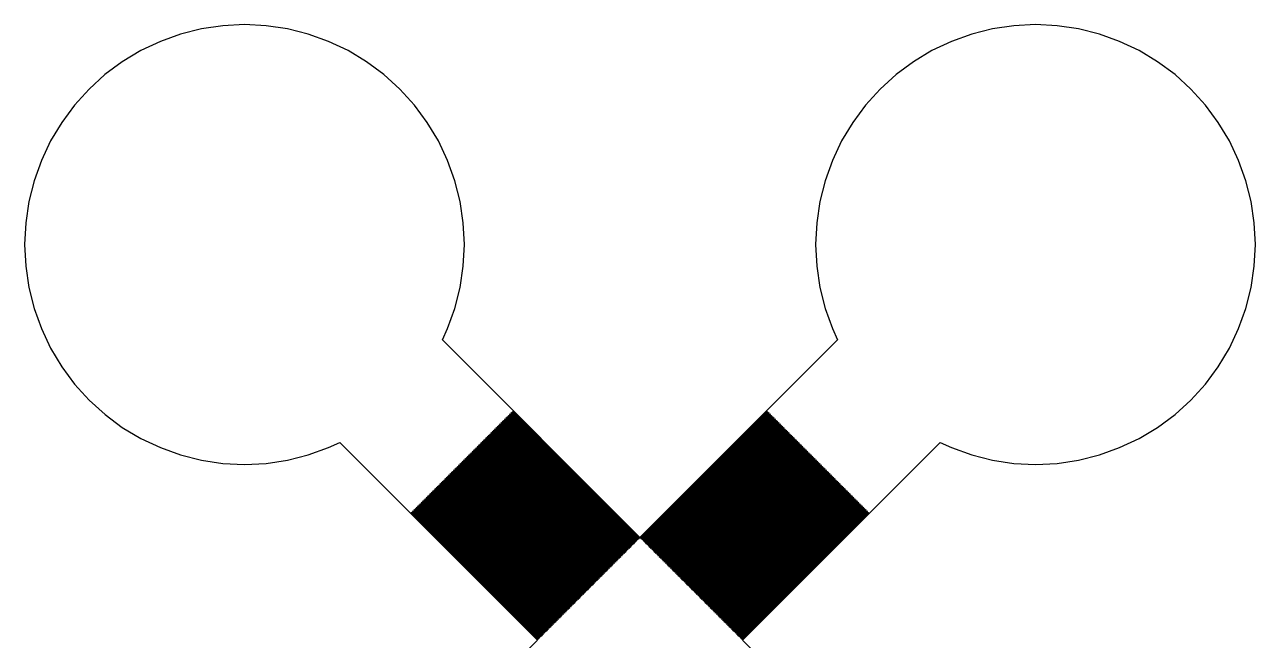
# Model space of a CAD drawing. Extents: x -73 to 181, y -8 to 80.
# Drawn here: x 2 to 16, y 45 to 52 of the extents above; entities that cross this region are included whole.
import ezdxf

# ---------------------------------------------------------------- set-up
doc = ezdxf.new("R2010")
doc.units = 0

msp = doc.modelspace()

# ---------------------------------------------------------------- linework, layer by layer
for p, q in [((4.01508, 51.9491), (3.77708, 51.8895)), ((4.25775, 51.9851), (4.01508, 51.9491)), ((4.50279, 51.9972), (4.25775, 51.9851)), ((4.74785, 51.9851), (4.50279, 51.9972)), ((4.99051, 51.9491), (4.74785, 51.9851)), ((5.2285, 51.8895), (4.99051, 51.9491)), ((13.0095, 51.9491), (12.7715, 51.8895)), ((13.2521, 51.9851), (13.0095, 51.9491)), ((13.4972, 51.9972), (13.2521, 51.9851)), ((13.7422, 51.9851), (13.4972, 51.9972)), ((13.9849, 51.9491), (13.7422, 51.9851)), ((14.2229, 51.8895), (13.9849, 51.9491)), ((3.54608, 51.8069), (3.3243, 51.702)), ((3.77708, 51.8895), (3.54608, 51.8069)), ((5.4595, 51.8069), (5.2285, 51.8895)), ((5.68129, 51.702), (5.4595, 51.8069)), ((12.5405, 51.8069), (12.3187, 51.702)), ((12.7715, 51.8895), (12.5405, 51.8069)), ((14.4539, 51.8069), (14.2229, 51.8895)), ((14.6757, 51.702), (14.4539, 51.8069)), ((3.3243, 51.702), (3.11388, 51.5759)), ((5.89171, 51.5759), (5.68129, 51.702)), ((12.3187, 51.702), (12.1083, 51.5759)), ((14.8861, 51.5759), (14.6757, 51.702)), ((3.11388, 51.5759), (2.91681, 51.4297)), ((6.08878, 51.4297), (5.89171, 51.5759)), ((12.1083, 51.5759), (11.9112, 51.4297)), ((15.0832, 51.4297), (14.8861, 51.5759)), ((2.91681, 51.4297), (2.73503, 51.265)), ((6.27057, 51.265), (6.08878, 51.4297)), ((11.9112, 51.4297), (11.7294, 51.265)), ((15.265, 51.265), (15.0832, 51.4297)), ((2.73503, 51.265), (2.57027, 51.0832)), ((6.43533, 51.0832), (6.27057, 51.265)), ((11.7294, 51.265), (11.5647, 51.0832)), ((15.4297, 51.0832), (15.265, 51.265)), ((2.57027, 51.0832), (2.42413, 50.8861)), ((6.58147, 50.8861), (6.43533, 51.0832)), ((11.5647, 51.0832), (11.4185, 50.8861)), ((15.5759, 50.8861), (15.4297, 51.0832)), ((2.42413, 50.8861), (2.29799, 50.6757)), ((6.7076, 50.6757), (6.58147, 50.8861)), ((11.4185, 50.8861), (11.2924, 50.6757)), ((15.702, 50.6757), (15.5759, 50.8861)), ((2.29799, 50.6757), (2.19312, 50.4539)), ((6.81248, 50.4539), (6.7076, 50.6757)), ((11.2924, 50.6757), (11.1875, 50.4539)), ((15.8069, 50.4539), (15.702, 50.6757)), ((2.19312, 50.4539), (2.11046, 50.2229)), ((6.89514, 50.2229), (6.81248, 50.4539)), ((11.1875, 50.4539), (11.1048, 50.2229)), ((15.8895, 50.2229), (15.8069, 50.4539)), ((2.11046, 50.2229), (2.05084, 49.9849)), ((6.95474, 49.9849), (6.89514, 50.2229)), ((11.1048, 50.2229), (11.0452, 49.9849)), ((15.9491, 49.9849), (15.8895, 50.2229)), ((2.05084, 49.9849), (2.01485, 49.7422)), ((6.99077, 49.7422), (6.95474, 49.9849)), ((11.0452, 49.9849), (11.0092, 49.7422)), ((15.9851, 49.7422), (15.9491, 49.9849)), ((2.01485, 49.7422), (2.00281, 49.4972)), ((7.00279, 49.4972), (6.99077, 49.7422)), ((11.0092, 49.7422), (10.9972, 49.4972)), ((15.9972, 49.4972), (15.9851, 49.7422)), ((2.00281, 49.4972), (2.01485, 49.2521)), ((6.99075, 49.2521), (7.00279, 49.4972)), ((10.9972, 49.4972), (11.0092, 49.2521)), ((15.9851, 49.2521), (15.9972, 49.4972)), ((2.01485, 49.2521), (2.05084, 49.0095)), ((6.95476, 49.0094), (6.99075, 49.2521)), ((11.0092, 49.2521), (11.0452, 49.0094)), ((15.9491, 49.0095), (15.9851, 49.2521)), ((2.05084, 49.0095), (2.11046, 48.7715)), ((6.89514, 48.7715), (6.95476, 49.0094)), ((11.0452, 49.0094), (11.1048, 48.7715)), ((15.8895, 48.7715), (15.9491, 49.0095)), ((2.11046, 48.7715), (2.19312, 48.5405)), ((6.81248, 48.5405), (6.89514, 48.7715)), ((11.1048, 48.7715), (11.1875, 48.5405)), ((15.8069, 48.5405), (15.8895, 48.7715)), ((2.19312, 48.5405), (2.29799, 48.3187)), ((6.75269, 48.414), (6.81248, 48.5405)), ((11.1875, 48.5405), (11.2473, 48.414)), ((15.702, 48.3187), (15.8069, 48.5405)), ((2.29799, 48.3187), (2.42413, 48.1083)), ((9, 46.1667), (6.75269, 48.414)), ((11.2473, 48.414), (9, 46.1667)), ((15.5759, 48.1083), (15.702, 48.3187)), ((2.42413, 48.1083), (2.57027, 47.9112)), ((15.4297, 47.9112), (15.5759, 48.1083)), ((2.57027, 47.9112), (2.73503, 47.7294)), ((15.265, 47.7294), (15.4297, 47.9112)), ((2.73503, 47.7294), (2.91682, 47.5647)), ((15.0832, 47.5647), (15.265, 47.7294)), ((7.53133, 47.5788), (7.53841, 47.5859)), ((7.53841, 47.5859), (8.97878, 46.1455)), ((7.54547, 47.5929), (7.55254, 47.6)), ((8.98584, 46.1526), (7.54547, 47.5929)), ((7.55254, 47.6), (8.99292, 46.1596)), ((9.00706, 46.1596), (10.4474, 47.6)), ((10.4545, 47.5929), (9.01414, 46.1526)), ((9.02121, 46.1455), (10.4616, 47.5859)), ((10.4474, 47.6), (10.4545, 47.5929)), ((10.4616, 47.5859), (10.4687, 47.5788)), ((2.91682, 47.5647), (3.11388, 47.4185)), ((7.38991, 47.4374), (7.39697, 47.4444)), ((7.39697, 47.4444), (8.83736, 46.0041)), ((7.40405, 47.4515), (7.41112, 47.4586)), ((8.84442, 46.0112), (7.40405, 47.4515)), ((7.41112, 47.4586), (8.8515, 46.0182)), ((7.4182, 47.4657), (7.42526, 47.4727)), ((8.85857, 46.0253), (7.4182, 47.4657)), ((7.42526, 47.4727), (8.86565, 46.0324)), ((7.43233, 47.4798), (7.43941, 47.4869)), ((8.87271, 46.0394), (7.43233, 47.4798)), ((7.43941, 47.4869), (8.87979, 46.0465)), ((7.44647, 47.494), (7.45354, 47.501)), ((8.88686, 46.0536), (7.44647, 47.494)), ((7.45354, 47.501), (8.89392, 46.0606)), ((7.46062, 47.5081), (7.46768, 47.5152)), ((8.901, 46.0677), (7.46062, 47.5081)), ((7.46768, 47.5152), (8.90807, 46.0748)), ((7.47475, 47.5222), (7.48183, 47.5293)), ((8.91513, 46.0818), (7.47475, 47.5222)), ((7.48183, 47.5293), (8.92221, 46.0889)), ((7.48889, 47.5364), (7.49597, 47.5434)), ((8.92928, 46.096), (7.48889, 47.5364)), ((7.49597, 47.5434), (8.93634, 46.1031)), ((7.50305, 47.5505), (7.51012, 47.5576)), ((8.94342, 46.1101), (7.50305, 47.5505)), ((7.51012, 47.5576), (8.95049, 46.1172)), ((7.5172, 47.5647), (7.52426, 47.5717)), ((8.95757, 46.1243), (7.5172, 47.5647)), ((7.52426, 47.5717), (8.96463, 46.1314)), ((8.97169, 46.1384), (7.53133, 47.5788)), ((10.4687, 47.5788), (9.02829, 46.1384)), ((9.03535, 46.1314), (10.4757, 47.5717)), ((10.4828, 47.5647), (9.04242, 46.1243)), ((9.0495, 46.1172), (10.4899, 47.5576)), ((10.4969, 47.5505), (9.05656, 46.1101)), ((9.06364, 46.1031), (10.504, 47.5434)), ((10.5111, 47.5364), (9.07071, 46.096)), ((9.07777, 46.0889), (10.5182, 47.5293)), ((10.5252, 47.5222), (9.08485, 46.0818)), ((9.09192, 46.0748), (10.5323, 47.5152)), ((10.5394, 47.5081), (9.09898, 46.0677)), ((9.10606, 46.0606), (10.5464, 47.501)), ((10.5535, 47.494), (9.11313, 46.0536)), ((9.12019, 46.0465), (10.5606, 47.4869)), ((10.5677, 47.4798), (9.12727, 46.0394)), ((9.13434, 46.0324), (10.5747, 47.4727)), ((10.5818, 47.4657), (9.14142, 46.0253)), ((9.14848, 46.0182), (10.5889, 47.4586)), ((10.5959, 47.4515), (9.15556, 46.0112)), ((9.16263, 46.0041), (10.603, 47.4444)), ((10.4757, 47.5717), (10.4828, 47.5647)), ((10.4899, 47.5576), (10.4969, 47.5505)), ((10.504, 47.5434), (10.5111, 47.5364)), ((10.5182, 47.5293), (10.5252, 47.5222)), ((10.5323, 47.5152), (10.5394, 47.5081)), ((10.5464, 47.501), (10.5535, 47.494)), ((10.5606, 47.4869), (10.5677, 47.4798)), ((10.5747, 47.4727), (10.5818, 47.4657)), ((10.5889, 47.4586), (10.5959, 47.4515)), ((10.603, 47.4444), (10.6101, 47.4374)), ((14.8861, 47.4185), (15.0832, 47.5647)), ((3.11388, 47.4185), (3.32431, 47.2924)), ((7.24849, 47.296), (7.25555, 47.303)), ((7.25555, 47.303), (8.69594, 45.8627)), ((7.26263, 47.3101), (7.2697, 47.3172)), ((8.703, 45.8697), (7.26263, 47.3101)), ((7.2697, 47.3172), (8.71008, 45.8768)), ((7.27676, 47.3242), (7.28384, 47.3313)), ((8.71715, 45.8839), (7.27676, 47.3242)), ((7.28384, 47.3313), (8.72423, 45.8909)), ((7.29091, 47.3384), (7.29797, 47.3455)), ((8.73129, 45.898), (7.29091, 47.3384)), ((7.29797, 47.3455), (8.73836, 45.9051)), ((7.30505, 47.3525), (7.31212, 47.3596)), ((8.74544, 45.9122), (7.30505, 47.3525)), ((7.31212, 47.3596), (8.7525, 45.9192)), ((7.31918, 47.3667), (7.32626, 47.3737)), ((8.75957, 45.9263), (7.31918, 47.3667)), ((7.32626, 47.3737), (8.76665, 45.9334)), ((7.33333, 47.3808), (7.34041, 47.3879)), ((8.77371, 45.9404), (7.33333, 47.3808)), ((7.34041, 47.3879), (8.78079, 45.9475)), ((7.34747, 47.395), (7.35455, 47.402)), ((8.78786, 45.9546), (7.34747, 47.395)), ((7.35455, 47.402), (8.79492, 45.9617)), ((7.36162, 47.4091), (7.3687, 47.4162)), ((8.802, 45.9687), (7.36162, 47.4091)), ((7.3687, 47.4162), (8.80907, 45.9758)), ((7.37576, 47.4232), (7.38284, 47.4303)), ((8.81613, 45.9829), (7.37576, 47.4232)), ((7.38284, 47.4303), (8.82321, 45.9899)), ((8.83028, 45.997), (7.38991, 47.4374)), ((10.6101, 47.4374), (9.16971, 45.997)), ((9.17677, 45.9899), (10.6171, 47.4303)), ((10.6242, 47.4232), (9.18385, 45.9829)), ((9.19092, 45.9758), (10.6313, 47.4162)), ((10.6384, 47.4091), (9.19798, 45.9687)), ((9.20506, 45.9617), (10.6454, 47.402)), ((10.6525, 47.395), (9.21213, 45.9546)), ((9.21919, 45.9475), (10.6596, 47.3879)), ((10.6667, 47.3808), (9.22627, 45.9404)), ((9.23334, 45.9334), (10.6737, 47.3737)), ((10.6808, 47.3667), (9.24042, 45.9263)), ((9.24748, 45.9192), (10.6879, 47.3596)), ((10.6949, 47.3525), (9.25455, 45.9122)), ((9.26163, 45.9051), (10.702, 47.3455)), ((10.7091, 47.3384), (9.26869, 45.898)), ((9.27576, 45.8909), (10.7161, 47.3313)), ((10.7232, 47.3242), (9.28284, 45.8839)), ((9.2899, 45.8768), (10.7303, 47.3172)), ((10.7374, 47.3101), (9.29698, 45.8697)), ((9.30405, 45.8627), (10.7444, 47.303)), ((10.6171, 47.4303), (10.6242, 47.4232)), ((10.6313, 47.4162), (10.6384, 47.4091)), ((10.6454, 47.402), (10.6525, 47.395)), ((10.6596, 47.3879), (10.6667, 47.3808)), ((10.6737, 47.3737), (10.6808, 47.3667)), ((10.6879, 47.3596), (10.6949, 47.3525)), ((10.702, 47.3455), (10.7091, 47.3384)), ((10.7161, 47.3313), (10.7232, 47.3242)), ((10.7303, 47.3172), (10.7374, 47.3101)), ((10.7444, 47.303), (10.7515, 47.296)), ((14.6757, 47.2924), (14.8861, 47.4185)), ((3.32431, 47.2924), (3.5461, 47.1875)), ((3.5461, 47.1875), (3.7771, 47.1048)), ((5.22852, 47.1048), (5.45952, 47.1875)), ((5.45952, 47.1875), (5.58597, 47.2473)), ((5.58597, 47.2473), (7.83327, 45)), ((7.10707, 47.1545), (7.11414, 47.1616)), ((7.11414, 47.1616), (8.5545, 45.7212)), ((7.1212, 47.1687), (7.12828, 47.1758)), ((8.56158, 45.7283), (7.1212, 47.1687)), ((7.12828, 47.1758), (8.56865, 45.7354)), ((7.13535, 47.1828), (7.14241, 47.1899)), ((8.57573, 45.7424), (7.13535, 47.1828)), ((7.14241, 47.1899), (8.58279, 45.7495)), ((7.14949, 47.197), (7.15656, 47.204)), ((8.58987, 45.7566), (7.14949, 47.197)), ((7.15656, 47.204), (8.59694, 45.7637)), ((7.16364, 47.2111), (7.1707, 47.2182)), ((8.60402, 45.7707), (7.16364, 47.2111)), ((7.1707, 47.2182), (8.61108, 45.7778)), ((7.17776, 47.2253), (7.18484, 47.2323)), ((8.61815, 45.7849), (7.17776, 47.2253)), ((7.18484, 47.2323), (8.62523, 45.7919)), ((7.19191, 47.2394), (7.19899, 47.2465)), ((8.63229, 45.799), (7.19191, 47.2394)), ((7.19899, 47.2465), (8.63936, 45.8061)), ((7.20605, 47.2535), (7.21313, 47.2606)), ((8.64644, 45.8132), (7.20605, 47.2535)), ((7.21313, 47.2606), (8.6535, 45.8202)), ((7.2202, 47.2677), (7.22728, 47.2747)), ((8.66057, 45.8273), (7.2202, 47.2677)), ((7.22728, 47.2747), (8.66765, 45.8344)), ((7.23434, 47.2818), (7.24142, 47.2889)), ((8.67471, 45.8414), (7.23434, 47.2818)), ((7.24142, 47.2889), (8.68179, 45.8485)), ((8.68886, 45.8556), (7.24849, 47.296)), ((10.7515, 47.296), (9.31113, 45.8556)), ((9.31819, 45.8485), (10.7586, 47.2889)), ((10.7656, 47.2818), (9.32527, 45.8414)), ((9.33234, 45.8344), (10.7727, 47.2747)), ((10.7798, 47.2677), (9.33942, 45.8273)), ((9.34648, 45.8202), (10.7868, 47.2606)), ((10.7939, 47.2535), (9.35355, 45.8132)), ((9.36063, 45.8061), (10.801, 47.2465)), ((10.8081, 47.2394), (9.36769, 45.799)), ((9.37476, 45.7919), (10.8151, 47.2323)), ((10.8222, 47.2253), (9.38184, 45.7849)), ((9.3889, 45.7778), (10.8293, 47.2182)), ((10.8363, 47.2111), (9.39597, 45.7707)), ((9.40305, 45.7637), (10.8434, 47.204)), ((10.8505, 47.197), (9.41011, 45.7566)), ((9.41719, 45.7495), (10.8576, 47.1899)), ((10.8646, 47.1828), (9.42426, 45.7424)), ((9.43134, 45.7354), (10.8717, 47.1758)), ((10.8788, 47.1687), (9.4384, 45.7283)), ((9.44548, 45.7212), (10.8858, 47.1616)), ((10.1667, 45), (12.414, 47.2473)), ((10.7586, 47.2889), (10.7656, 47.2818)), ((10.7727, 47.2747), (10.7798, 47.2677)), ((10.7868, 47.2606), (10.7939, 47.2535)), ((10.801, 47.2465), (10.8081, 47.2394)), ((10.8151, 47.2323), (10.8222, 47.2253)), ((10.8293, 47.2182), (10.8363, 47.2111)), ((10.8434, 47.204), (10.8505, 47.197)), ((10.8576, 47.1899), (10.8646, 47.1828)), ((10.8717, 47.1758), (10.8788, 47.1687)), ((10.8858, 47.1616), (10.8929, 47.1545)), ((12.414, 47.2473), (12.5405, 47.1875)), ((12.5405, 47.1875), (12.7715, 47.1048)), ((14.2229, 47.1048), (14.4539, 47.1875)), ((14.4539, 47.1875), (14.6757, 47.2924)), ((3.7771, 47.1048), (4.01508, 47.0452)), ((4.01508, 47.0452), (4.25777, 47.0092)), ((4.74786, 47.0092), (4.99054, 47.0452)), ((4.99054, 47.0452), (5.22852, 47.1048)), ((6.97978, 47.0273), (6.98686, 47.0343)), ((8.42017, 45.5869), (6.97978, 47.0273)), ((6.98686, 47.0343), (8.42723, 45.594)), ((6.99393, 47.0414), (7.00099, 47.0485)), ((8.43431, 45.601), (6.99393, 47.0414)), ((7.00099, 47.0485), (8.44138, 45.6081)), ((7.00807, 47.0556), (7.01514, 47.0626)), ((8.44846, 45.6152), (7.00807, 47.0556)), ((7.01514, 47.0626), (8.45552, 45.6222)), ((7.0222, 47.0697), (7.02928, 47.0768)), ((8.46259, 45.6293), (7.0222, 47.0697)), ((7.02928, 47.0768), (8.46967, 45.6364)), ((7.03635, 47.0838), (7.04341, 47.0909)), ((8.47673, 45.6434), (7.03635, 47.0838)), ((7.04341, 47.0909), (8.4838, 45.6505)), ((7.05049, 47.098), (7.05756, 47.105)), ((8.49088, 45.6576), (7.05049, 47.098)), ((7.05756, 47.105), (8.49794, 45.6647)), ((7.06464, 47.1121), (7.0717, 47.1192)), ((8.50502, 45.6717), (7.06464, 47.1121)), ((7.0717, 47.1192), (8.51208, 45.6788)), ((7.07878, 47.1263), (7.08586, 47.1333)), ((8.51915, 45.6859), (7.07878, 47.1263)), ((7.08586, 47.1333), (8.52623, 45.6929)), ((7.09293, 47.1404), (7.09999, 47.1475)), ((8.53329, 45.7), (7.09293, 47.1404)), ((7.09999, 47.1475), (8.54036, 45.7071)), ((8.54744, 45.7142), (7.10707, 47.1545)), ((10.8929, 47.1545), (9.45255, 45.7142)), ((9.45963, 45.7071), (10.9, 47.1475)), ((10.9071, 47.1404), (9.46669, 45.7)), ((9.47375, 45.6929), (10.9141, 47.1333)), ((10.9212, 47.1263), (9.48083, 45.6859)), ((9.4879, 45.6788), (10.9283, 47.1192)), ((10.9353, 47.1121), (9.49496, 45.6717)), ((9.50204, 45.6647), (10.9424, 47.105)), ((10.9495, 47.098), (9.50911, 45.6576)), ((9.51619, 45.6505), (10.9566, 47.0909)), ((10.9636, 47.0838), (9.52325, 45.6434)), ((9.53032, 45.6364), (10.9707, 47.0768)), ((10.9778, 47.0697), (9.5374, 45.6293)), ((9.54446, 45.6222), (10.9848, 47.0626)), ((10.9919, 47.0556), (9.55153, 45.6152)), ((9.55861, 45.6081), (10.999, 47.0485)), ((11.0061, 47.0414), (9.56567, 45.601)), ((9.57275, 45.594), (11.0131, 47.0343)), ((11.0202, 47.0273), (9.57982, 45.5869)), ((10.9, 47.1475), (10.9071, 47.1404)), ((10.9141, 47.1333), (10.9212, 47.1263)), ((10.9283, 47.1192), (10.9353, 47.1121)), ((10.9424, 47.105), (10.9495, 47.098)), ((10.9566, 47.0909), (10.9636, 47.0838)), ((10.9707, 47.0768), (10.9778, 47.0697)), ((10.9848, 47.0626), (10.9919, 47.0556)), ((10.999, 47.0485), (11.0061, 47.0414)), ((11.0131, 47.0343), (11.0202, 47.0273)), ((12.7715, 47.1048), (13.0094, 47.0452)), ((13.0094, 47.0452), (13.2521, 47.0092)), ((13.7422, 47.0092), (13.9849, 47.0452)), ((13.9849, 47.0452), (14.2229, 47.1048)), ((4.25777, 47.0092), (4.50281, 46.9972)), ((4.50281, 46.9972), (4.74786, 47.0092)), ((6.83838, 46.8858), (6.84544, 46.8929)), ((8.27875, 45.4455), (6.83838, 46.8858)), ((6.84544, 46.8929), (8.28581, 45.4525)), ((6.85252, 46.9), (6.85959, 46.9071)), ((8.29289, 45.4596), (6.85252, 46.9)), ((6.85959, 46.9071), (8.29996, 45.4667)), ((6.86665, 46.9141), (6.87373, 46.9212)), ((8.30704, 45.4738), (6.86665, 46.9141)), ((6.87373, 46.9212), (8.3141, 45.4808)), ((6.8808, 46.9283), (6.88786, 46.9353)), ((8.32118, 45.4879), (6.8808, 46.9283)), ((6.88786, 46.9353), (8.32825, 45.495)), ((6.89494, 46.9424), (6.90201, 46.9495)), ((8.33533, 45.502), (6.89494, 46.9424)), ((6.90201, 46.9495), (8.34239, 45.5091)), ((6.90909, 46.9566), (6.91615, 46.9636)), ((8.34947, 45.5162), (6.90909, 46.9566)), ((6.91615, 46.9636), (8.35654, 45.5233)), ((6.92322, 46.9707), (6.9303, 46.9778)), ((8.3636, 45.5303), (6.92322, 46.9707)), ((6.9303, 46.9778), (8.37068, 45.5374)), ((6.93736, 46.9848), (6.94443, 46.9919)), ((8.37775, 45.5445), (6.93736, 46.9848)), ((6.94443, 46.9919), (8.38481, 45.5515)), ((6.95151, 46.999), (6.95857, 47.0061)), ((8.39189, 45.5586), (6.95151, 46.999)), ((6.95857, 47.0061), (8.39896, 45.5657)), ((6.96565, 47.0131), (6.97272, 47.0202)), ((8.40602, 45.5728), (6.96565, 47.0131)), ((6.97272, 47.0202), (8.4131, 45.5798)), ((9.58688, 45.5798), (11.0273, 47.0202)), ((11.0343, 47.0131), (9.59396, 45.5728)), ((9.60103, 45.5657), (11.0414, 47.0061)), ((11.0485, 46.999), (9.60809, 45.5586)), ((9.61517, 45.5515), (11.0556, 46.9919)), ((11.0626, 46.9848), (9.62224, 45.5445)), ((9.6293, 45.5374), (11.0697, 46.9778)), ((11.0768, 46.9707), (9.63638, 45.5303)), ((9.64345, 45.5233), (11.0838, 46.9636)), ((11.0909, 46.9566), (9.65051, 45.5162)), ((9.65759, 45.5091), (11.098, 46.9495)), ((11.105, 46.9424), (9.66466, 45.502)), ((9.67174, 45.495), (11.1121, 46.9353)), ((11.1192, 46.9283), (9.6788, 45.4879)), ((9.68588, 45.4808), (11.1263, 46.9212)), ((11.1333, 46.9141), (9.69295, 45.4738)), ((9.70003, 45.4667), (11.1404, 46.9071)), ((11.1475, 46.9), (9.70709, 45.4596)), ((9.71417, 45.4525), (11.1545, 46.8929)), ((11.1616, 46.8858), (9.72124, 45.4455)), ((11.0273, 47.0202), (11.0343, 47.0131)), ((11.0414, 47.0061), (11.0485, 46.999)), ((11.0556, 46.9919), (11.0626, 46.9848)), ((11.0697, 46.9778), (11.0768, 46.9707)), ((11.0838, 46.9636), (11.0909, 46.9566)), ((11.098, 46.9495), (11.105, 46.9424)), ((11.1121, 46.9353), (11.1192, 46.9283)), ((11.1263, 46.9212), (11.1333, 46.9141)), ((11.1404, 46.9071), (11.1475, 46.9)), ((11.1545, 46.8929), (11.1616, 46.8858)), ((13.2521, 47.0092), (13.4972, 46.9972)), ((13.4972, 46.9972), (13.7422, 47.0092)), ((6.69696, 46.7444), (6.70403, 46.7515)), ((8.13733, 45.304), (6.69696, 46.7444)), ((6.70403, 46.7515), (8.14439, 45.3111)), ((6.71109, 46.7586), (6.71817, 46.7656)), ((8.15147, 45.3182), (6.71109, 46.7586)), ((6.71817, 46.7656), (8.15854, 45.3253)), ((6.72523, 46.7727), (6.73232, 46.7798)), ((8.16562, 45.3323), (6.72523, 46.7727)), ((6.73232, 46.7798), (8.17268, 45.3394)), ((6.73938, 46.7868), (6.74644, 46.7939)), ((8.17976, 45.3465), (6.73938, 46.7868)), ((6.74644, 46.7939), (8.18683, 45.3535)), ((6.75352, 46.801), (6.76059, 46.8081)), ((8.19391, 45.3606), (6.75352, 46.801)), ((6.76059, 46.8081), (8.20097, 45.3677)), ((6.76765, 46.8151), (6.77473, 46.8222)), ((8.20804, 45.3748), (6.76765, 46.8151)), ((6.77473, 46.8222), (8.21512, 45.3818)), ((6.7818, 46.8293), (6.78886, 46.8363)), ((8.22218, 45.3889), (6.7818, 46.8293)), ((6.78886, 46.8363), (8.22925, 45.396)), ((6.79594, 46.8434), (6.80301, 46.8505)), ((8.23633, 45.403), (6.79594, 46.8434)), ((6.80301, 46.8505), (8.24339, 45.4101)), ((6.81009, 46.8576), (6.81715, 46.8646)), ((8.25047, 45.4172), (6.81009, 46.8576)), ((6.81715, 46.8646), (8.25754, 45.4243)), ((6.82423, 46.8717), (6.8313, 46.8788)), ((8.2646, 45.4313), (6.82423, 46.8717)), ((6.8313, 46.8788), (8.27168, 45.4384)), ((9.7283, 45.4384), (11.1687, 46.8788)), ((11.1758, 46.8717), (9.73538, 45.4313)), ((9.74245, 45.4243), (11.1828, 46.8646)), ((11.1899, 46.8576), (9.74951, 45.4172)), ((9.75659, 45.4101), (11.197, 46.8505)), ((11.204, 46.8434), (9.76366, 45.403)), ((9.77074, 45.396), (11.2111, 46.8363)), ((11.2182, 46.8293), (9.7778, 45.3889)), ((9.78487, 45.3818), (11.2253, 46.8222)), ((11.2323, 46.8151), (9.79195, 45.3748)), ((9.79901, 45.3677), (11.2394, 46.8081)), ((11.2465, 46.801), (9.80608, 45.3606)), ((9.81316, 45.3535), (11.2535, 46.7939)), ((11.2606, 46.7868), (9.82022, 45.3465)), ((9.8273, 45.3394), (11.2677, 46.7798)), ((11.2747, 46.7727), (9.83437, 45.3323)), ((9.84145, 45.3253), (11.2818, 46.7656)), ((11.2889, 46.7586), (9.84851, 45.3182)), ((9.85559, 45.3111), (11.296, 46.7515)), ((11.303, 46.7444), (9.86266, 45.304)), ((11.1687, 46.8788), (11.1758, 46.8717)), ((11.1828, 46.8646), (11.1899, 46.8576)), ((11.197, 46.8505), (11.204, 46.8434)), ((11.2111, 46.8363), (11.2182, 46.8293)), ((11.2253, 46.8222), (11.2323, 46.8151)), ((11.2394, 46.8081), (11.2465, 46.801)), ((11.2535, 46.7939), (11.2606, 46.7868)), ((11.2677, 46.7798), (11.2747, 46.7727)), ((11.2818, 46.7656), (11.2889, 46.7586)), ((11.296, 46.7515), (11.303, 46.7444)), ((6.55554, 46.603), (6.56261, 46.6101)), ((7.99591, 45.1626), (6.55554, 46.603)), ((6.56261, 46.6101), (8.00298, 45.1697)), ((6.56967, 46.6171), (6.57675, 46.6242)), ((8.01004, 45.1768), (6.56967, 46.6171)), ((6.57675, 46.6242), (8.01712, 45.1839)), ((6.58382, 46.6313), (6.59088, 46.6384)), ((8.02419, 45.1909), (6.58382, 46.6313)), ((6.59088, 46.6384), (8.03127, 45.198)), ((6.59796, 46.6454), (6.60503, 46.6525)), ((8.03833, 45.2051), (6.59796, 46.6454)), ((6.60503, 46.6525), (8.04541, 45.2121)), ((6.61209, 46.6596), (6.61917, 46.6667)), ((8.05247, 45.2192), (6.61209, 46.6596)), ((6.61917, 46.6667), (8.05956, 45.2263)), ((6.62624, 46.6737), (6.63332, 46.6808)), ((8.06662, 45.2333), (6.62624, 46.6737)), ((6.63332, 46.6808), (8.0737, 45.2404)), ((6.64038, 46.6879), (6.64745, 46.6949)), ((8.08076, 45.2475), (6.64038, 46.6879)), ((6.64745, 46.6949), (8.08783, 45.2545)), ((6.65453, 46.702), (6.66159, 46.7091)), ((8.09491, 45.2616), (6.65453, 46.702)), ((6.66159, 46.7091), (8.10197, 45.2687)), ((6.66867, 46.7161), (6.67574, 46.7232)), ((8.10904, 45.2758), (6.66867, 46.7161)), ((6.67574, 46.7232), (8.11612, 45.2828)), ((6.68282, 46.7303), (6.68988, 46.7374)), ((8.12318, 45.2899), (6.68282, 46.7303)), ((6.68988, 46.7374), (8.13025, 45.297)), ((9.86974, 45.297), (11.3101, 46.7374)), ((11.3172, 46.7303), (9.8768, 45.2899)), ((9.88387, 45.2828), (11.3242, 46.7232)), ((11.3313, 46.7161), (9.89095, 45.2758)), ((9.89801, 45.2687), (11.3384, 46.7091)), ((11.3455, 46.702), (9.90508, 45.2616)), ((9.91216, 45.2545), (11.3525, 46.6949)), ((11.3596, 46.6879), (9.91922, 45.2475)), ((9.92628, 45.2404), (11.3667, 46.6808)), ((11.3737, 46.6737), (9.93336, 45.2333)), ((9.94043, 45.2263), (11.3808, 46.6667)), ((11.3879, 46.6596), (9.94751, 45.2192)), ((9.95457, 45.2121), (11.395, 46.6525)), ((11.402, 46.6454), (9.96165, 45.2051)), ((9.96872, 45.198), (11.4091, 46.6384)), ((11.4162, 46.6313), (9.9758, 45.1909)), ((9.98286, 45.1839), (11.4232, 46.6242)), ((11.4303, 46.6171), (9.98994, 45.1768)), ((9.99701, 45.1697), (11.4374, 46.6101)), ((11.4444, 46.603), (10.0041, 45.1626)), ((11.3101, 46.7374), (11.3172, 46.7303)), ((11.3242, 46.7232), (11.3313, 46.7161)), ((11.3384, 46.7091), (11.3455, 46.702)), ((11.3525, 46.6949), (11.3596, 46.6879)), ((11.3667, 46.6808), (11.3737, 46.6737)), ((11.3808, 46.6667), (11.3879, 46.6596)), ((11.395, 46.6525), (11.402, 46.6454)), ((11.4091, 46.6384), (11.4162, 46.6313)), ((11.4232, 46.6242), (11.4303, 46.6171)), ((11.4374, 46.6101), (11.4444, 46.603)), ((6.41411, 46.4616), (6.42119, 46.4687)), ((7.85448, 45.0212), (6.41411, 46.4616)), ((6.42119, 46.4687), (7.86156, 45.0283)), ((6.42825, 46.4757), (6.43532, 46.4828)), ((7.86862, 45.0354), (6.42825, 46.4757)), ((6.43532, 46.4828), (7.8757, 45.0424)), ((6.4424, 46.4899), (6.44946, 46.4969)), ((7.88277, 45.0495), (6.4424, 46.4899)), ((6.44946, 46.4969), (7.88985, 45.0566)), ((6.45654, 46.504), (6.46361, 46.5111)), ((7.89691, 45.0636), (6.45654, 46.504)), ((6.46361, 46.5111), (7.90399, 45.0707)), ((6.47067, 46.5182), (6.47775, 46.5252)), ((7.91106, 45.0778), (6.47067, 46.5182)), ((6.47775, 46.5252), (7.91814, 45.0849)), ((6.48482, 46.5323), (6.49188, 46.5394)), ((7.9252, 45.0919), (6.48482, 46.5323)), ((6.49188, 46.5394), (7.93227, 45.099)), ((6.49896, 46.5464), (6.50603, 46.5535)), ((7.93935, 45.1061), (6.49896, 46.5464)), ((6.50603, 46.5535), (7.94641, 45.1131)), ((6.51309, 46.5606), (6.52017, 46.5677)), ((7.95348, 45.1202), (6.51309, 46.5606)), ((6.52017, 46.5677), (7.96056, 45.1273)), ((6.52724, 46.5747), (6.53432, 46.5818)), ((7.96762, 45.1343), (6.52724, 46.5747)), ((6.53432, 46.5818), (7.97469, 45.1414)), ((6.54138, 46.5889), (6.54846, 46.5959)), ((7.98177, 45.1485), (6.54138, 46.5889)), ((6.54846, 46.5959), (7.98883, 45.1556)), ((10.0112, 45.1556), (11.4515, 46.5959)), ((11.4586, 46.5889), (10.0182, 45.1485)), ((10.0253, 45.1414), (11.4657, 46.5818)), ((11.4727, 46.5747), (10.0324, 45.1343)), ((10.0394, 45.1273), (11.4798, 46.5677)), ((11.4869, 46.5606), (10.0465, 45.1202)), ((10.0536, 45.1131), (11.494, 46.5535)), ((11.501, 46.5464), (10.0606, 45.1061)), ((10.0677, 45.099), (11.5081, 46.5394)), ((11.5152, 46.5323), (10.0748, 45.0919)), ((10.0818, 45.0849), (11.5222, 46.5252)), ((11.5293, 46.5182), (10.0889, 45.0778)), ((10.096, 45.0707), (11.5364, 46.5111)), ((11.5434, 46.504), (10.1031, 45.0636)), ((10.1101, 45.0566), (11.5505, 46.4969)), ((11.5576, 46.4899), (10.1172, 45.0495)), ((10.1243, 45.0424), (11.5647, 46.4828)), ((11.5717, 46.4757), (10.1314, 45.0354)), ((10.1384, 45.0283), (11.5788, 46.4687)), ((11.5859, 46.4616), (10.1455, 45.0212)), ((11.4515, 46.5959), (11.4586, 46.5889)), ((11.4657, 46.5818), (11.4727, 46.5747)), ((11.4798, 46.5677), (11.4869, 46.5606)), ((11.494, 46.5535), (11.501, 46.5464)), ((11.5081, 46.5394), (11.5152, 46.5323)), ((11.5222, 46.5252), (11.5293, 46.5182)), ((11.5364, 46.5111), (11.5434, 46.504)), ((11.5505, 46.4969), (11.5576, 46.4899)), ((11.5647, 46.4828), (11.5717, 46.4757)), ((11.5788, 46.4687), (11.5859, 46.4616)), ((6.39996, 46.4474), (6.40704, 46.4545)), ((7.84035, 45.0071), (6.39996, 46.4474)), ((6.40704, 46.4545), (7.84741, 45.0141)), ((10.1526, 45.0141), (11.5929, 46.4545)), ((11.6, 46.4474), (10.1596, 45.0071)), ((11.5929, 46.4545), (11.6, 46.4474)), ((8.87979, 46.0465), (8.87271, 46.0394)), ((8.89392, 46.0606), (8.88686, 46.0536)), ((8.90807, 46.0748), (8.901, 46.0677)), ((8.92221, 46.0889), (8.91513, 46.0818)), ((8.93634, 46.1031), (8.92928, 46.096)), ((8.95049, 46.1172), (8.94342, 46.1101)), ((8.96463, 46.1314), (8.95757, 46.1243)), ((8.97878, 46.1455), (8.97169, 46.1384)), ((8.99292, 46.1596), (8.98584, 46.1526)), ((9.01414, 46.1526), (9.00706, 46.1596)), ((9.02829, 46.1384), (9.02121, 46.1455)), ((9.04242, 46.1243), (9.03535, 46.1314)), ((9.05656, 46.1101), (9.0495, 46.1172)), ((9.07071, 46.096), (9.06364, 46.1031)), ((9.08485, 46.0818), (9.07777, 46.0889)), ((9.09898, 46.0677), (9.09192, 46.0748)), ((9.11313, 46.0536), (9.10606, 46.0606)), ((9.12727, 46.0394), (9.12019, 46.0465)), ((8.73836, 45.9051), (8.73129, 45.898)), ((8.7525, 45.9192), (8.74544, 45.9122)), ((8.76665, 45.9334), (8.75957, 45.9263)), ((8.78079, 45.9475), (8.77371, 45.9404)), ((8.79492, 45.9617), (8.78786, 45.9546)), ((8.80907, 45.9758), (8.802, 45.9687)), ((8.82321, 45.9899), (8.81613, 45.9829)), ((8.83736, 46.0041), (8.83028, 45.997)), ((8.8515, 46.0182), (8.84442, 46.0112)), ((8.86565, 46.0324), (8.85857, 46.0253)), ((9.14142, 46.0253), (9.13434, 46.0324)), ((9.15556, 46.0112), (9.14848, 46.0182)), ((9.16971, 45.997), (9.16263, 46.0041)), ((9.18385, 45.9829), (9.17677, 45.9899)), ((9.19798, 45.9687), (9.19092, 45.9758)), ((9.21213, 45.9546), (9.20506, 45.9617)), ((9.22627, 45.9404), (9.21919, 45.9475)), ((9.24042, 45.9263), (9.23334, 45.9334)), ((9.25455, 45.9122), (9.24748, 45.9192)), ((9.26869, 45.898), (9.26163, 45.9051)), ((8.59694, 45.7637), (8.58987, 45.7566)), ((8.61108, 45.7778), (8.60402, 45.7707)), ((8.62523, 45.7919), (8.61815, 45.7849)), ((8.63936, 45.8061), (8.63229, 45.799)), ((8.6535, 45.8202), (8.64644, 45.8132)), ((8.66765, 45.8344), (8.66057, 45.8273)), ((8.68179, 45.8485), (8.67471, 45.8414)), ((8.69594, 45.8627), (8.68886, 45.8556)), ((8.71008, 45.8768), (8.703, 45.8697)), ((8.72423, 45.8909), (8.71715, 45.8839)), ((9.28284, 45.8839), (9.27576, 45.8909)), ((9.29698, 45.8697), (9.2899, 45.8768)), ((9.31113, 45.8556), (9.30405, 45.8627)), ((9.32527, 45.8414), (9.31819, 45.8485)), ((9.33942, 45.8273), (9.33234, 45.8344)), ((9.35355, 45.8132), (9.34648, 45.8202)), ((9.36769, 45.799), (9.36063, 45.8061)), ((9.38184, 45.7849), (9.37476, 45.7919)), ((9.39597, 45.7707), (9.3889, 45.7778)), ((9.41011, 45.7566), (9.40305, 45.7637)), ((8.45552, 45.6222), (8.44846, 45.6152)), ((8.46967, 45.6364), (8.46259, 45.6293)), ((8.4838, 45.6505), (8.47673, 45.6434)), ((8.49794, 45.6647), (8.49088, 45.6576)), ((8.51208, 45.6788), (8.50502, 45.6717)), ((8.52623, 45.6929), (8.51915, 45.6859)), ((8.54036, 45.7071), (8.53329, 45.7)), ((8.5545, 45.7212), (8.54744, 45.7142)), ((8.56865, 45.7354), (8.56158, 45.7283)), ((8.58279, 45.7495), (8.57573, 45.7424)), ((9.42426, 45.7424), (9.41719, 45.7495)), ((9.4384, 45.7283), (9.43134, 45.7354)), ((9.45255, 45.7142), (9.44548, 45.7212)), ((9.46669, 45.7), (9.45963, 45.7071)), ((9.48083, 45.6859), (9.47375, 45.6929)), ((9.49496, 45.6717), (9.4879, 45.6788)), ((9.50911, 45.6576), (9.50204, 45.6647)), ((9.52325, 45.6434), (9.51619, 45.6505)), ((9.5374, 45.6293), (9.53032, 45.6364)), ((9.55153, 45.6152), (9.54446, 45.6222)), ((8.32825, 45.495), (8.32118, 45.4879)), ((8.34239, 45.5091), (8.33533, 45.502)), ((8.35654, 45.5233), (8.34947, 45.5162)), ((8.37068, 45.5374), (8.3636, 45.5303)), ((8.38481, 45.5515), (8.37775, 45.5445)), ((8.39896, 45.5657), (8.39189, 45.5586)), ((8.4131, 45.5798), (8.40602, 45.5728)), ((8.42723, 45.594), (8.42017, 45.5869)), ((8.44138, 45.6081), (8.43431, 45.601)), ((9.56567, 45.601), (9.55861, 45.6081)), ((9.57982, 45.5869), (9.57275, 45.594)), ((9.59396, 45.5728), (9.58688, 45.5798)), ((9.60809, 45.5586), (9.60103, 45.5657)), ((9.62224, 45.5445), (9.61517, 45.5515)), ((9.63638, 45.5303), (9.6293, 45.5374)), ((9.65051, 45.5162), (9.64345, 45.5233)), ((9.66466, 45.502), (9.65759, 45.5091)), ((9.6788, 45.4879), (9.67174, 45.495)), ((8.18683, 45.3535), (8.17976, 45.3465)), ((8.20097, 45.3677), (8.19391, 45.3606)), ((8.21512, 45.3818), (8.20804, 45.3748)), ((8.22925, 45.396), (8.22218, 45.3889)), ((8.24339, 45.4101), (8.23633, 45.403)), ((8.25754, 45.4243), (8.25047, 45.4172)), ((8.27168, 45.4384), (8.2646, 45.4313)), ((8.28581, 45.4525), (8.27875, 45.4455)), ((8.29996, 45.4667), (8.29289, 45.4596)), ((8.3141, 45.4808), (8.30704, 45.4738)), ((9.69295, 45.4738), (9.68588, 45.4808)), ((9.70709, 45.4596), (9.70003, 45.4667)), ((9.72124, 45.4455), (9.71417, 45.4525)), ((9.73538, 45.4313), (9.7283, 45.4384)), ((9.74951, 45.4172), (9.74245, 45.4243)), ((9.76366, 45.403), (9.75659, 45.4101)), ((9.7778, 45.3889), (9.77074, 45.396)), ((9.79195, 45.3748), (9.78487, 45.3818)), ((9.80608, 45.3606), (9.79901, 45.3677)), ((9.82022, 45.3465), (9.81316, 45.3535)), ((8.04541, 45.2121), (8.03833, 45.2051)), ((8.05956, 45.2263), (8.05247, 45.2192)), ((8.0737, 45.2404), (8.06662, 45.2333)), ((8.08783, 45.2545), (8.08076, 45.2475)), ((8.10197, 45.2687), (8.09491, 45.2616)), ((8.11612, 45.2828), (8.10904, 45.2758)), ((8.13025, 45.297), (8.12318, 45.2899)), ((8.14439, 45.3111), (8.13733, 45.304)), ((8.15854, 45.3253), (8.15147, 45.3182)), ((8.17268, 45.3394), (8.16562, 45.3323)), ((9.83437, 45.3323), (9.8273, 45.3394)), ((9.84851, 45.3182), (9.84145, 45.3253)), ((9.86266, 45.304), (9.85559, 45.3111)), ((9.8768, 45.2899), (9.86974, 45.297)), ((9.89095, 45.2758), (9.88387, 45.2828)), ((9.90508, 45.2616), (9.89801, 45.2687)), ((9.91922, 45.2475), (9.91216, 45.2545)), ((9.93336, 45.2333), (9.92628, 45.2404)), ((9.94751, 45.2192), (9.94043, 45.2263)), ((9.96165, 45.2051), (9.95457, 45.2121)), ((7.90399, 45.0707), (7.89691, 45.0636)), ((7.91814, 45.0849), (7.91106, 45.0778)), ((7.93227, 45.099), (7.9252, 45.0919)), ((7.94641, 45.1131), (7.93935, 45.1061)), ((7.96056, 45.1273), (7.95348, 45.1202)), ((7.97469, 45.1414), (7.96762, 45.1343)), ((7.98883, 45.1556), (7.98177, 45.1485)), ((8.00298, 45.1697), (7.99591, 45.1626)), ((8.01712, 45.1839), (8.01004, 45.1768)), ((8.03127, 45.198), (8.02419, 45.1909)), ((9.9758, 45.1909), (9.96872, 45.198)), ((9.98994, 45.1768), (9.98286, 45.1839)), ((10.0041, 45.1626), (9.99701, 45.1697)), ((10.0182, 45.1485), (10.0112, 45.1556)), ((10.0324, 45.1343), (10.0253, 45.1414)), ((10.0465, 45.1202), (10.0394, 45.1273)), ((10.0606, 45.1061), (10.0536, 45.1131)), ((10.0748, 45.0919), (10.0677, 45.099)), ((10.0889, 45.0778), (10.0818, 45.0849)), ((10.1031, 45.0636), (10.096, 45.0707)), ((7.83327, 45), (5.58597, 42.7527)), ((7.84741, 45.0141), (7.84035, 45.0071)), ((7.86156, 45.0283), (7.85448, 45.0212)), ((7.8757, 45.0424), (7.86862, 45.0354)), ((7.88985, 45.0566), (7.88277, 45.0495)), ((10.1172, 45.0495), (10.1101, 45.0566)), ((10.1314, 45.0354), (10.1243, 45.0424)), ((10.1455, 45.0212), (10.1384, 45.0283)), ((10.1596, 45.0071), (10.1526, 45.0141)), ((12.414, 42.7527), (10.1667, 45))]:
    msp.add_line(p, q)

doc.saveas('drawing.dxf')
